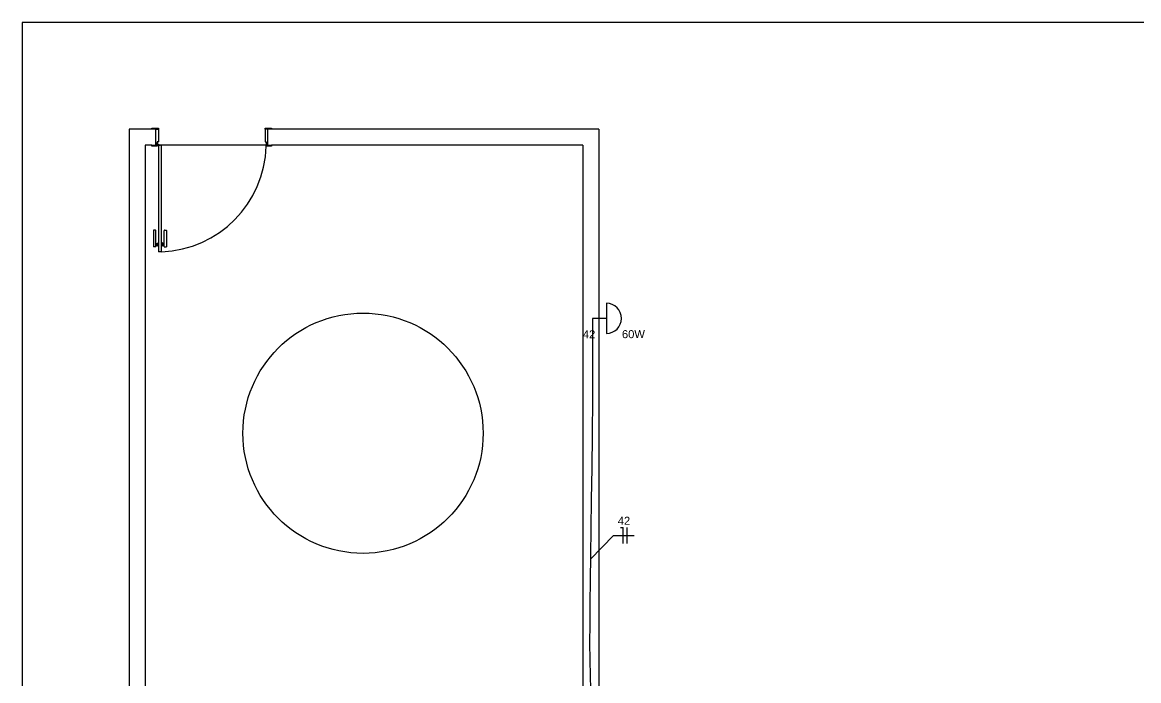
# Model space of a CAD drawing. Header units: millimetres. Extents: x -182 to 147, y -1396 to 58.
# Drawn here: x -180.86 to -159.95, y 40.29 to 52.63 of the extents above; entities that cross this region are included whole.
import ezdxf

# ---------------------------------------------------------------- set-up
doc = ezdxf.new("R2010")
doc.units = ezdxf.units.MM
doc.header["$LTSCALE"] = 10
doc.header["$MEASUREMENT"] = 0
for name, color, linetype in [('Arquitetura', 8, 'Continuous'), ('EL-Condutos', 4, 'Continuous'), ('EL-Fios (Fase 2)', 7, 'Continuous'), ('EL-Fios (Neutro)', 170, 'Continuous'), ('EL-Textos fios', 7, 'Continuous'), ('P-SIMBOL', 170, 'Continuous'), ('Textos', 7, 'Continuous')]:
    doc.layers.add(name, color=color, linetype=linetype)
doc.styles.add('Arial', font='arial.ttf')

msp = doc.modelspace()

# ---------------------------------------------------------------- linework, layer by layer
at = {"layer": 'Arquitetura', "linetype": 'Continuous'}
msp.add_line((-87.262, 52.6259), (-180.862, 52.6259), dxfattribs=at)
at = {"layer": 'Arquitetura'}
for p, q in [((-180.862, 52.6259), (-180.862, 17.8269)), ((-178.8619, 50.6259), (-178.8619, 31.4259)), ((-178.4329, 50.6259), (-178.8619, 50.6259)), ((-170.063, 50.6259), (-176.1919, 50.6259)), ((-170.063, 50.6259), (-170.063, 39.0259)), ((-178.5629, 50.3269), (-178.5629, 39.0259)), ((-178.4329, 50.3269), (-178.5629, 50.3269)), ((-178.3299, 50.3589), (-178.3299, 50.3529)), ((-178.2989, 50.3289), (-178.3049, 50.3289)), ((-176.2929, 50.3269), (-178.2529, 50.3269)), ((-170.362, 50.3269), (-176.1919, 50.3269)), ((-170.362, 50.3269), (-170.362, 39.0259)), ((-170.063, 50.3269), (-170.063, 39.0259))]:
    msp.add_line(p, q, dxfattribs=at)
at = {"layer": 'Arquitetura', "color": 2}
for p, q in [((-178.3129, 50.3269), (-178.3129, 48.3269)), ((-178.2529, 50.3269), (-178.3129, 50.3269)), ((-178.2529, 48.3269), (-178.2529, 50.3269)), ((-178.2529, 48.3269), (-178.3129, 48.3269))]:
    msp.add_line(p, q, dxfattribs=at)
at = {"layer": 'Arquitetura', "color": 3, "linetype": 'Continuous'}
for p, q in [((-178.3699, 48.7329), (-178.3979, 48.7329)), ((-178.1949, 48.7329), (-178.1679, 48.7329)), ((-178.4019, 48.7269), (-178.4019, 48.4229)), ((-178.3619, 48.4229), (-178.3619, 48.7269)), ((-178.2029, 48.4229), (-178.2029, 48.7269)), ((-178.1629, 48.7269), (-178.1629, 48.4229)), ((-178.3169, 48.5059), (-178.3169, 48.4259)), ((-178.2489, 48.5059), (-178.2489, 48.4259))]:
    msp.add_line(p, q, dxfattribs=at)
at = {"layer": 'Arquitetura', "color": 3}
for p, q in [((-178.3619, 48.4229), (-178.4019, 48.4229)), ((-178.3619, 48.4859), (-178.3169, 48.4859)), ((-178.3619, 48.4659), (-178.3169, 48.4659)), ((-178.3619, 48.4459), (-178.3169, 48.4459)), ((-178.3169, 48.5059), (-178.3129, 48.5059)), ((-178.3169, 48.4259), (-178.3129, 48.4259)), ((-178.2489, 48.5059), (-178.2529, 48.5059)), ((-178.2489, 48.4259), (-178.2529, 48.4259)), ((-178.2029, 48.4859), (-178.2489, 48.4859)), ((-178.2029, 48.4659), (-178.2489, 48.4659)), ((-178.2029, 48.4459), (-178.2489, 48.4459)), ((-178.2029, 48.4229), (-178.1629, 48.4229))]:
    msp.add_line(p, q, dxfattribs=at)
for points in [[(-178.3129, 50.6259), (-178.3619, 50.6259), (-178.4329, 50.6259), (-178.4329, 50.6459), (-178.3129, 50.6459), (-178.3129, 50.6259)], [(-176.1919, 50.6259), (-176.3129, 50.6259), (-176.3129, 50.6459), (-176.1919, 50.6459), (-176.1919, 50.6259)], [(-178.3329, 50.3059), (-178.4329, 50.3059), (-178.4329, 50.3269), (-178.3329, 50.3269), (-178.3329, 50.3059)], [(-176.1919, 50.3059), (-176.2929, 50.3059), (-176.2929, 50.3269), (-176.1919, 50.3269), (-176.1919, 50.3059)]]:
    msp.add_lwpolyline(points, close=True, dxfattribs=at)
at = {"layer": 'Arquitetura', "color": 2}
for points in [[(-178.3129, 50.3859), (-178.3329, 50.3859), (-178.3329, 50.3269), (-178.3619, 50.3269), (-178.3619, 50.6259), (-178.3129, 50.6259), (-178.3129, 50.3859)], [(-176.3129, 50.3859), (-176.2929, 50.3859), (-176.2929, 50.3269), (-176.2619, 50.3269), (-176.2619, 50.6259), (-176.3129, 50.6259), (-176.3129, 50.3859)]]:
    msp.add_lwpolyline(points, close=True, dxfattribs=at)
at = {"layer": 'Arquitetura', "color": 1}
for points in [[(-178.3309, 50.3349), (-178.3329, 50.3309), (-178.3329, 50.3309), (-178.3329, 50.3369), (-178.3329, 50.3759), (-178.3309, 50.3759), (-178.3309, 50.3349)], [(-178.3229, 50.3279), (-178.3279, 50.3269), (-178.3279, 50.3269), (-178.3219, 50.3269), (-178.2819, 50.3269), (-178.2819, 50.3279), (-178.3229, 50.3279)]]:
    msp.add_lwpolyline(points, dxfattribs=at)
at = {"layer": 'Arquitetura'}
for points in [[(-178.3279, 50.3609), (-178.3299, 50.3589), (-178.3309, 50.3589)], [(-178.3279, 50.3509), (-178.3299, 50.3529), (-178.3309, 50.3529)], [(-178.3279, 50.3569), (-178.3279, 50.3569), (-178.3279, 50.3609), (-178.3279, 50.3609), (-178.3279, 50.3509), (-178.3279, 50.3509), (-178.3279, 50.3559), (-178.3279, 50.3559)], [(-178.3019, 50.3309), (-178.3019, 50.3309), (-178.2969, 50.3309), (-178.2969, 50.3309), (-178.3079, 50.3309), (-178.3079, 50.3309), (-178.3029, 50.3309), (-178.3029, 50.3309)], [(-178.3079, 50.3309), (-178.3049, 50.3289), (-178.3049, 50.3279)], [(-178.2969, 50.3309), (-178.2989, 50.3289), (-178.2989, 50.3279)]]:
    msp.add_lwpolyline(points, dxfattribs=at)
at = {"layer": 'Arquitetura', "color": 1}
msp.add_circle((-178.3279, 50.3309), 0.005, dxfattribs=at)
at = {"layer": 'Arquitetura'}
msp.add_circle((-174.4789, 44.9289), 2.25, dxfattribs=at)
msp.add_arc((-178.3379, 50.3719), 2.0472, 272.412, 358.174, dxfattribs=at)
at = {"layer": 'Arquitetura', "color": 3, "linetype": 'Continuous'}
for centre, start, end in [((-178.3969, 48.7269), 99.4623, 180), ((-178.3689, 48.7269), 0, 99.4623), ((-178.1959, 48.7269), 80.5377, 180), ((-178.1689, 48.7269), 0, 80.5377)]:
    msp.add_arc(centre, 0.006, start, end, dxfattribs=at)
at = {"layer": 'EL-Condutos', "linetype": 'Continuous'}
msp.add_lwpolyline([(-170.1772, 47.0799), (-170.1785, 46.307), (-170.1822, 45.5827), (-170.1877, 44.9053), (-170.1944, 44.2735), (-170.202, 43.6857), (-170.2097, 43.1404), (-170.2172, 42.6362), (-170.2238, 42.1716), (-170.2291, 41.745), (-170.2325, 41.355), (-170.2336, 41.0001), (-170.2317, 40.6789), (-170.2264, 40.3898), (-170.2172, 40.1313)], dxfattribs=at)
at = {"layer": 'EL-Fios (Fase 2)'}
msp.add_line((-169.5275, 42.8644), (-169.5275, 43.1644), dxfattribs=at)
at = {"layer": 'EL-Fios (Neutro)'}
for p in [(-169.6525, 43.1644), (-169.6025, 42.8644)]:
    msp.add_line(p, (-169.6025, 43.1644), dxfattribs=at)
at = {"layer": 'EL-Textos fios'}
for p, q in [((-170.2181, 42.572), (-169.7837, 43.0144)), ((-169.7837, 43.0144), (-169.3963, 43.0144))]:
    msp.add_line(p, q, dxfattribs=at)
at = {"layer": 'P-SIMBOL'}
for p, q in [((-169.9202, 47.3624), (-169.9202, 46.7974)), ((-169.9202, 47.0799), (-170.1772, 47.0799))]:
    msp.add_line(p, q, dxfattribs=at)
msp.add_arc((-169.9202, 47.0799), 0.2825, 270, 90, dxfattribs=at)

# ---------------------------------------------------------------- texts
at = {"layer": 'EL-Textos fios', "insert": (-169.59, 43.2139), "char_height": 0.15, "width": 0.36, "attachment_point": 8, "line_spacing_factor": 0.6, "style": 'Arial'}
msp.add_mtext('42', dxfattribs=at)
at = {"layer": 'Textos', "char_height": 0.15, "attachment_point": 8, "line_spacing_factor": 0.6, "style": 'Arial'}
for s, insert, width in [('42', (-170.2442, 46.7078), 0.36), ('60W', (-169.4131, 46.7078), 0.54)]:
    msp.add_mtext(s, dxfattribs=dict(at, insert=insert, width=width))

doc.saveas('drawing.dxf')
